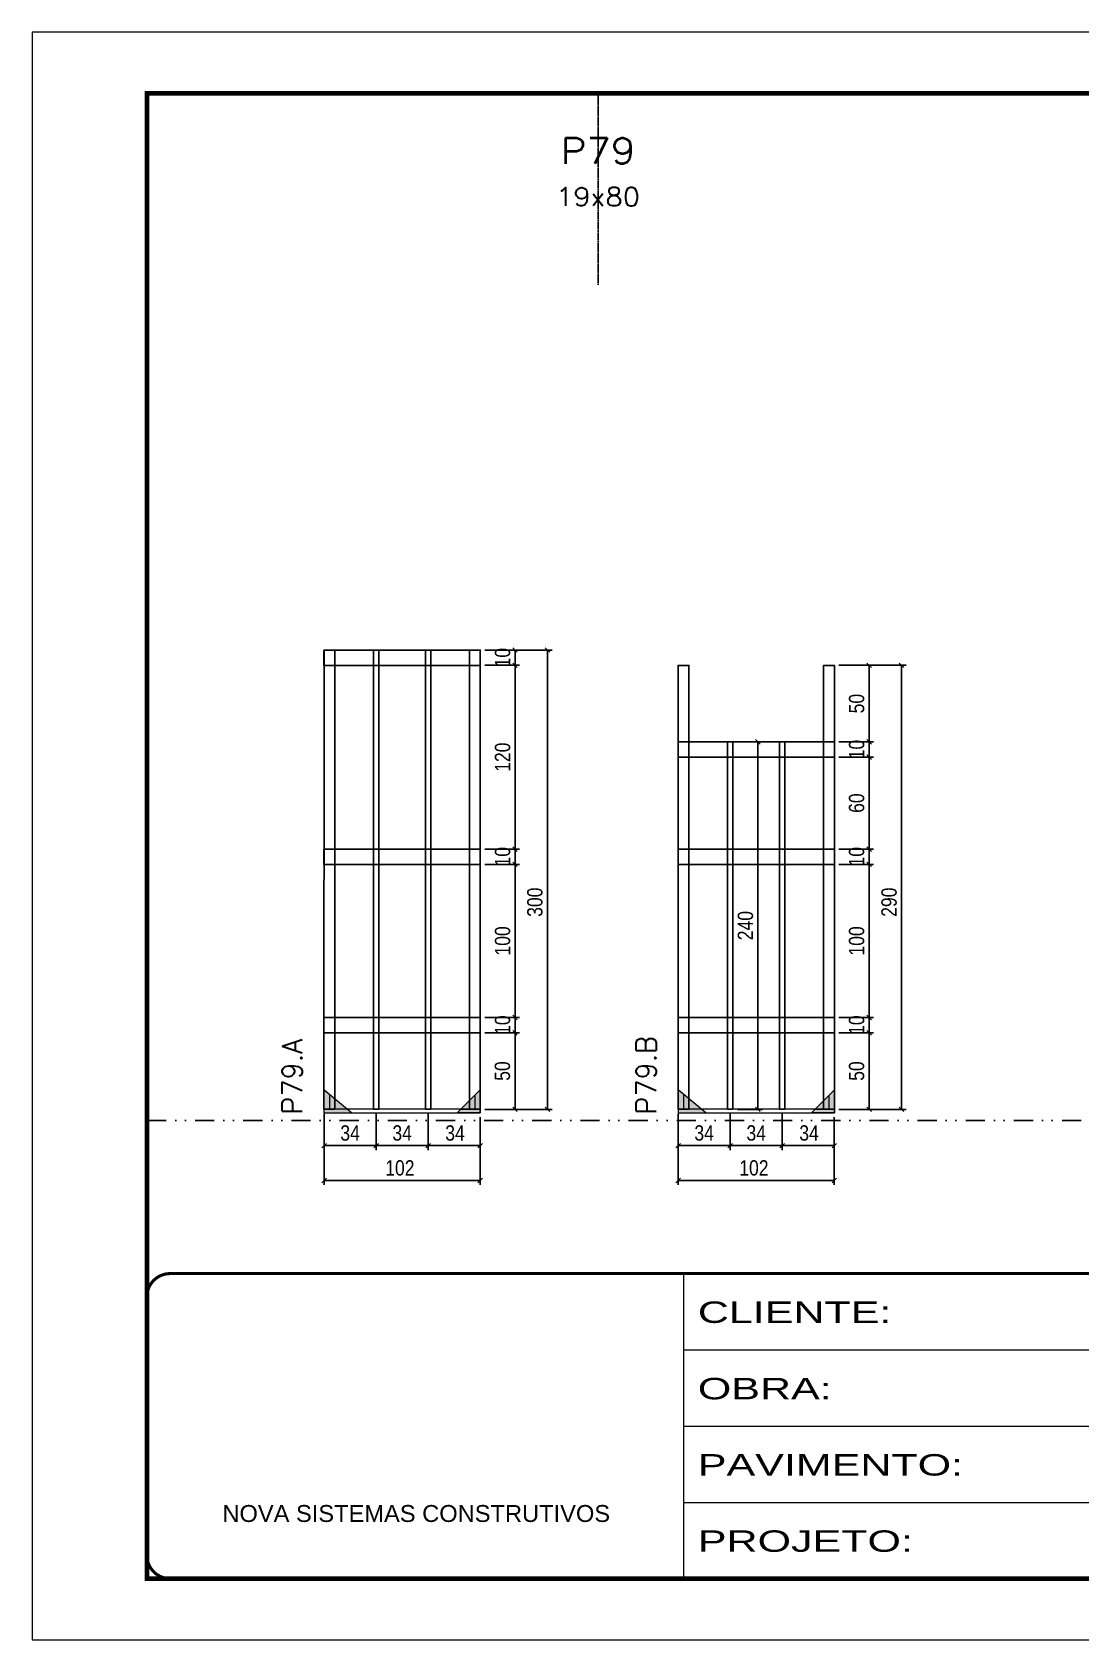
# Model space of a CAD drawing. Extents: x 14400 to 27878, y -21631 to 6985.
# Drawn here: x 17570 to 18255, y -12442 to -11392 of the extents above; entities that cross this region are included whole.
import ezdxf
from ezdxf.enums import TextEntityAlignment as Align

# ---------------------------------------------------------------- set-up
doc = ezdxf.new("R2010")
doc.units = 0
for name, pattern in [('CONTINUO', [0]), ('DASHED', [0.75, 0.5, -0.25]), ('DIVIDE2', [0.625, 0.25, -0.125, 0, -0.125, 0, -0.125]), ('HIDDEN', [0.375, 0.25, -0.125])]:
    doc.linetypes.add(name, pattern=pattern)
for name, color, linetype in [('COTA', 241, 'Continuous'), ('Nível', 160, 'Continuous'), ('SARR_2.2x10', 60, 'Continuous'), ('SARR_3.5x7', 81, 'Continuous'), ('SARR_7x7', 40, 'Continuous'), ('Texto de Titulo', 7, 'Continuous'), ('Texto Qtd Sarr', 242, 'Continuous')]:
    doc.layers.add(name, color=color, linetype=linetype)
for name, color, linetype, lineweight in [('Folhas', 255, 'Continuous', 9), ('Madeira', 126, 'Continuous', 18), ('Sarr 2.2x7', 40, 'Continuous', 9), ('SARRAFO DE PRESSAO', 251, 'DASHED', 9), ('Texto Seção', 7, 'Continuous', 15)]:
    doc.layers.add(name, color=color, linetype=linetype, lineweight=lineweight)
doc.styles.add('ARIAL', font='arial.ttf')
doc.styles.add('COTA TECNICA', font='techl___.ttf', dxfattribs={"height": 10})
doc.styles.add('REGUA-120', font='ROMANS.shx', dxfattribs={"height": 15})
doc.styles.add('ROMANS', font='romans.shx')
doc.styles.add('Tecnologia', font='')
doc.styles.get('Tecnologia').set_extended_font_data('Forgotten Futurist')
doc.dimstyles.new('PAINEL', dxfattribs={"dimtxt": 10, "dimasz": 3, "dimexe": 3, "dimexo": 3, "dimgap": 3, "dimtad": 1, "dimdec": 1, "dimzin": 12, "dimdsep": 46, "dimtxsty": 'COTA TECNICA', "dimblk1": 'OBLIQUE', "dimblk2": 'OBLIQUE', "dimsah": 1, "dimcen": 0.9, "dimclrd": 4, "dimclre": 4, "dimclrt": 240, "dimadec": 1, "dimazin": 3, "dimtfac": 1, "dimtdec": 1, "dimtmove": 0, "dimatfit": 3, "dimfxl": 1, "dimtolj": 1, "dimtzin": 12, "dimarcsym": 0})

# ---------------------------------------------------------------- blocks, each defined once
blk = doc.blocks.new('9999999999')
at = {"color": 30, "linetype": 'CONTINUO'}
for p, q in [((98564.6, 34230.2), (98564.6, 34429.4)), ((98564.6, 34379.6), (99584, 34379.6)), ((98564.6, 34329.8), (99488, 34329.8)), ((98564.6, 34280), (99488, 34280))]:
    blk.add_line(p, q, dxfattribs=at)
at = {"color": 30, "linetype": 'CONTINUO', "const_width": 2}
blk.add_lwpolyline([(99584, 34230.2), (99584, 34414.4, 0.414214), (99569, 34429.4), (98229, 34429.4, 0.414214), (98214, 34414.4), (98214, 34245.2, 0.414214), (98229, 34230.2), (99584, 34230.2)], format="xyb", dxfattribs=at)
at = {"layer": 'Folhas'}
blk.add_lwpolyline([(98139, 34190.2), (99624, 34190.2), (99624, 35240.2), (98139, 35240.2)], close=True, dxfattribs=at)
at = {"layer": 'Folhas', "color": 30, "const_width": 3}
blk.add_lwpolyline([(98214, 34230.2), (99584, 34230.2), (99584, 35200.2), (98214, 35200.2)], close=True, dxfattribs=at)
at = {"color": 7, "linetype": 'Continuous', "ltscale": 5, "style": 'ARIAL'}
blk.add_text('NOVA SISTEMAS CONSTRUTIVOS', height=11.059, dxfattribs=at).set_placement((98263.2, 34267.2))
at = {"layer": 'Folhas', "color": 7, "style": 'Tecnologia', "width": 1.5}
for s, p in [('CLIENTE:', (98573.7, 34397.2)), ('OBRA:', (98573.7, 34347.3)), ('PAVIMENTO:', (98573.7, 34297.5)), ('PROJETO:', (98573.7, 34247.7))]:
    blk.add_text(s, height=14, dxfattribs=at).set_placement(p)
blk = doc.blocks.new('_Oblique')
at = {"color": 0, "linetype": 'ByBlock', "lineweight": -2}
blk.add_line((-0.5, -0.5), (0.5, 0.5), dxfattribs=at)
blk = doc.blocks.new('*D2087')
at = {"layer": 'COTA', "color": 4, "lineweight": -2, "transparency": 16777216}
for p, q in [((17760.6, -12114.2), (17760.6, -12145.4)), ((17862.6, -12114.2), (17862.6, -12145.4)), ((17862.6, -12142.4), (17760.6, -12142.4))]:
    blk.add_line(p, q, dxfattribs=at)
at = {"layer": 'Defpoints', "color": 0, "transparency": 16777216}
for p in [(17760.6, -12111.2), (17862.6, -12111.2), (17760.6, -12142.4)]:
    blk.add_point(p, dxfattribs=at)
at = {"layer": 'COTA', "color": 4, "lineweight": -2, "transparency": 16777216, "xscale": 3, "yscale": 3, "zscale": 3, "rotation": 180}
blk.add_blockref('_Oblique', (17760.6, -12142.4), dxfattribs=at)
at = {"layer": 'COTA', "color": 4, "lineweight": -2, "transparency": 16777216, "xscale": 3, "yscale": 3, "zscale": 3}
blk.add_blockref('_Oblique', (17862.6, -12142.4), dxfattribs=at)
at = {"layer": 'COTA', "color": 240, "transparency": 16777216, "insert": (17810.1, -12134.3), "char_height": 10, "attachment_point": 5, "style": 'COTA TECNICA'}
blk.add_mtext('\\A1;102', dxfattribs=at)
blk = doc.blocks.new('*D2088')
at = {"layer": 'COTA', "color": 4, "lineweight": -2, "transparency": 16777216}
for p, q in [((17760.6, -12099), (17760.6, -12122.7)), ((17794.6, -12099), (17794.6, -12122.7)), ((17794.6, -12119.7), (17760.6, -12119.7))]:
    blk.add_line(p, q, dxfattribs=at)
at = {"layer": 'Defpoints', "color": 0, "transparency": 16777216}
for p in [(17760.6, -12096), (17794.6, -12096), (17760.6, -12119.7)]:
    blk.add_point(p, dxfattribs=at)
at = {"layer": 'COTA', "color": 4, "lineweight": -2, "transparency": 16777216, "xscale": 3, "yscale": 3, "zscale": 3, "rotation": 180}
blk.add_blockref('_Oblique', (17760.6, -12119.7), dxfattribs=at)
at = {"layer": 'COTA', "color": 4, "lineweight": -2, "transparency": 16777216, "xscale": 3, "yscale": 3, "zscale": 3}
blk.add_blockref('_Oblique', (17794.6, -12119.7), dxfattribs=at)
at = {"layer": 'COTA', "color": 240, "transparency": 16777216, "insert": (17777.6, -12111.5), "char_height": 10, "attachment_point": 5, "style": 'COTA TECNICA'}
blk.add_mtext('\\A1;34', dxfattribs=at)
blk = doc.blocks.new('*D2089')
at = {"layer": 'COTA', "color": 4, "lineweight": -2, "transparency": 16777216}
for p, q in [((17828.6, -12099), (17828.6, -12122.7)), ((17862.6, -12101.2), (17862.6, -12122.7)), ((17828.6, -12119.7), (17862.6, -12119.7))]:
    blk.add_line(p, q, dxfattribs=at)
at = {"layer": 'Defpoints', "color": 0, "transparency": 16777216}
for p in [(17828.6, -12096), (17862.6, -12098.2), (17862.6, -12119.7)]:
    blk.add_point(p, dxfattribs=at)
at = {"layer": 'COTA', "color": 4, "lineweight": -2, "transparency": 16777216, "xscale": 3, "yscale": 3, "zscale": 3, "rotation": 180}
blk.add_blockref('_Oblique', (17828.6, -12119.7), dxfattribs=at)
at = {"layer": 'COTA', "color": 4, "lineweight": -2, "transparency": 16777216, "xscale": 3, "yscale": 3, "zscale": 3}
blk.add_blockref('_Oblique', (17862.6, -12119.7), dxfattribs=at)
at = {"layer": 'COTA', "color": 240, "transparency": 16777216, "insert": (17846.1, -12111.5), "char_height": 10, "attachment_point": 5, "style": 'COTA TECNICA'}
blk.add_mtext('\\A1;34', dxfattribs=at)
blk = doc.blocks.new('*D2090')
at = {"layer": 'COTA', "color": 4, "lineweight": -2, "transparency": 16777216}
for p, q in [((17865.6, -12046), (17888.3, -12046)), ((17885.3, -12096), (17885.3, -12046)), ((17865.6, -12096), (17888.3, -12096))]:
    blk.add_line(p, q, dxfattribs=at)
at = {"layer": 'Defpoints', "color": 0, "transparency": 16777216}
for p in [(17862.6, -12046), (17885.3, -12046), (17862.6, -12096)]:
    blk.add_point(p, dxfattribs=at)
at = {"layer": 'COTA', "color": 4, "lineweight": -2, "transparency": 16777216, "xscale": 3, "yscale": 3, "zscale": 3}
for p, rotation in [((17885.3, -12046), 90), ((17885.3, -12096), 270)]:
    blk.add_blockref('_Oblique', p, dxfattribs=dict(at, rotation=rotation))
at = {"layer": 'COTA', "color": 240, "transparency": 16777216, "insert": (17877.1, -12071), "char_height": 10, "attachment_point": 5, "rotation": 90, "style": 'COTA TECNICA'}
blk.add_mtext('\\A1;50', dxfattribs=at)
blk = doc.blocks.new('*D2091')
at = {"layer": 'COTA', "color": 4, "lineweight": -2, "transparency": 16777216}
for p, q in [((17794.6, -12099), (17794.6, -12122.7)), ((17828.6, -12099), (17828.6, -12122.7)), ((17794.6, -12119.7), (17828.6, -12119.7))]:
    blk.add_line(p, q, dxfattribs=at)
at = {"layer": 'Defpoints', "color": 0, "transparency": 16777216}
for p in [(17794.6, -12096), (17828.6, -12096), (17828.6, -12119.7)]:
    blk.add_point(p, dxfattribs=at)
at = {"layer": 'COTA', "color": 4, "lineweight": -2, "transparency": 16777216, "xscale": 3, "yscale": 3, "zscale": 3, "rotation": 180}
blk.add_blockref('_Oblique', (17794.6, -12119.7), dxfattribs=at)
at = {"layer": 'COTA', "color": 4, "lineweight": -2, "transparency": 16777216, "xscale": 3, "yscale": 3, "zscale": 3}
blk.add_blockref('_Oblique', (17828.6, -12119.7), dxfattribs=at)
at = {"layer": 'COTA', "color": 240, "transparency": 16777216, "insert": (17811.6, -12111.5), "char_height": 10, "attachment_point": 5, "style": 'COTA TECNICA'}
blk.add_mtext('\\A1;34', dxfattribs=at)
blk = doc.blocks.new('*D2092')
at = {"layer": 'COTA', "color": 4, "lineweight": -2, "transparency": 16777216}
for p, q in [((17865.6, -12036), (17888.3, -12036)), ((17885.3, -12046), (17885.3, -12036)), ((17865.6, -12046), (17888.3, -12046))]:
    blk.add_line(p, q, dxfattribs=at)
at = {"layer": 'Defpoints', "color": 0, "transparency": 16777216}
for p in [(17862.6, -12036), (17885.3, -12036), (17862.6, -12046)]:
    blk.add_point(p, dxfattribs=at)
at = {"layer": 'COTA', "color": 4, "lineweight": -2, "transparency": 16777216, "xscale": 3, "yscale": 3, "zscale": 3}
for p, rotation in [((17885.3, -12036), 90), ((17885.3, -12046), 270)]:
    blk.add_blockref('_Oblique', p, dxfattribs=dict(at, rotation=rotation))
at = {"layer": 'COTA', "color": 240, "transparency": 16777216, "insert": (17877.2, -12041), "char_height": 10, "attachment_point": 5, "rotation": 90, "style": 'COTA TECNICA'}
blk.add_mtext('\\A1;10', dxfattribs=at)
blk = doc.blocks.new('*D2093')
at = {"layer": 'COTA', "color": 4, "lineweight": -2, "transparency": 16777216}
for p, q in [((17865.6, -11936), (17888.3, -11936)), ((17885.3, -12036), (17885.3, -11936)), ((17865.6, -12036), (17888.3, -12036))]:
    blk.add_line(p, q, dxfattribs=at)
at = {"layer": 'Defpoints', "color": 0, "transparency": 16777216}
for p in [(17862.6, -11936), (17885.3, -11936), (17862.6, -12036)]:
    blk.add_point(p, dxfattribs=at)
at = {"layer": 'COTA', "color": 4, "lineweight": -2, "transparency": 16777216, "xscale": 3, "yscale": 3, "zscale": 3}
for p, rotation in [((17885.3, -11936), 90), ((17885.3, -12036), 270)]:
    blk.add_blockref('_Oblique', p, dxfattribs=dict(at, rotation=rotation))
at = {"layer": 'COTA', "color": 240, "transparency": 16777216, "insert": (17877.2, -11986), "char_height": 10, "attachment_point": 5, "rotation": 90, "style": 'COTA TECNICA'}
blk.add_mtext('\\A1;100', dxfattribs=at)
blk = doc.blocks.new('*D2094')
at = {"layer": 'COTA', "color": 4, "lineweight": -2, "transparency": 16777216}
for p, q in [((17865.6, -11926), (17888.3, -11926)), ((17885.3, -11936), (17885.3, -11926)), ((17865.6, -11936), (17888.3, -11936))]:
    blk.add_line(p, q, dxfattribs=at)
at = {"layer": 'Defpoints', "color": 0, "transparency": 16777216}
for p in [(17862.6, -11926), (17885.3, -11926), (17862.6, -11936)]:
    blk.add_point(p, dxfattribs=at)
at = {"layer": 'COTA', "color": 4, "lineweight": -2, "transparency": 16777216, "xscale": 3, "yscale": 3, "zscale": 3}
for p, rotation in [((17885.3, -11926), 90), ((17885.3, -11936), 270)]:
    blk.add_blockref('_Oblique', p, dxfattribs=dict(at, rotation=rotation))
at = {"layer": 'COTA', "color": 240, "transparency": 16777216, "insert": (17877.2, -11931), "char_height": 10, "attachment_point": 5, "rotation": 90, "style": 'COTA TECNICA'}
blk.add_mtext('\\A1;10', dxfattribs=at)
blk = doc.blocks.new('*D2095')
at = {"layer": 'COTA', "color": 4, "lineweight": -2, "transparency": 16777216}
for p, q in [((17865.6, -11806), (17888.3, -11806)), ((17885.3, -11926), (17885.3, -11806)), ((17865.6, -11926), (17888.3, -11926))]:
    blk.add_line(p, q, dxfattribs=at)
at = {"layer": 'Defpoints', "color": 0, "transparency": 16777216}
for p in [(17862.6, -11806), (17885.3, -11806), (17862.6, -11926)]:
    blk.add_point(p, dxfattribs=at)
at = {"layer": 'COTA', "color": 4, "lineweight": -2, "transparency": 16777216, "xscale": 3, "yscale": 3, "zscale": 3}
for p, rotation in [((17885.3, -11806), 90), ((17885.3, -11926), 270)]:
    blk.add_blockref('_Oblique', p, dxfattribs=dict(at, rotation=rotation))
at = {"layer": 'COTA', "color": 240, "transparency": 16777216, "insert": (17877.2, -11866), "char_height": 10, "attachment_point": 5, "rotation": 90, "style": 'COTA TECNICA'}
blk.add_mtext('\\A1;120', dxfattribs=at)
blk = doc.blocks.new('*D2096')
at = {"layer": 'COTA', "color": 4, "lineweight": -2, "transparency": 16777216}
for p, q in [((17865.6, -11796), (17888.3, -11796)), ((17885.3, -11806), (17885.3, -11796)), ((17865.6, -11806), (17888.3, -11806))]:
    blk.add_line(p, q, dxfattribs=at)
at = {"layer": 'Defpoints', "color": 0, "transparency": 16777216}
for p in [(17862.6, -11796), (17885.3, -11796), (17862.6, -11806)]:
    blk.add_point(p, dxfattribs=at)
at = {"layer": 'COTA', "color": 4, "lineweight": -2, "transparency": 16777216, "xscale": 3, "yscale": 3, "zscale": 3}
for p, rotation in [((17885.3, -11796), 90), ((17885.3, -11806), 270)]:
    blk.add_blockref('_Oblique', p, dxfattribs=dict(at, rotation=rotation))
at = {"layer": 'COTA', "color": 240, "transparency": 16777216, "insert": (17877.2, -11801), "char_height": 10, "attachment_point": 5, "rotation": 90, "style": 'COTA TECNICA'}
blk.add_mtext('\\A1;10', dxfattribs=at)
blk = doc.blocks.new('*D2097')
at = {"layer": 'COTA', "color": 4, "lineweight": -2, "transparency": 16777216}
for p, q in [((17865.6, -11796), (17909.5, -11796)), ((17906.5, -12096), (17906.5, -11796)), ((17865.6, -12096), (17909.5, -12096))]:
    blk.add_line(p, q, dxfattribs=at)
at = {"layer": 'Defpoints', "color": 0, "transparency": 16777216}
for p in [(17862.6, -11796), (17906.5, -11796), (17862.6, -12096)]:
    blk.add_point(p, dxfattribs=at)
at = {"layer": 'COTA', "color": 4, "lineweight": -2, "transparency": 16777216, "xscale": 3, "yscale": 3, "zscale": 3}
for p, rotation in [((17906.5, -11796), 90), ((17906.5, -12096), 270)]:
    blk.add_blockref('_Oblique', p, dxfattribs=dict(at, rotation=rotation))
at = {"layer": 'COTA', "color": 240, "transparency": 16777216, "insert": (17898.3, -11960.7), "char_height": 10, "attachment_point": 5, "rotation": 90, "style": 'COTA TECNICA'}
blk.add_mtext('\\A1;300', dxfattribs=at)
blk = doc.blocks.new('*D2147')
at = {"layer": 'COTA', "color": 4, "lineweight": -2, "transparency": 16777216}
for p, q in [((17991.8, -12114.2), (17991.8, -12145.4)), ((18093.8, -12114.2), (18093.8, -12145.4)), ((18093.8, -12142.4), (17991.8, -12142.4))]:
    blk.add_line(p, q, dxfattribs=at)
at = {"layer": 'Defpoints', "color": 0, "transparency": 16777216}
for p in [(17991.8, -12111.2), (18093.8, -12111.2), (17991.8, -12142.4)]:
    blk.add_point(p, dxfattribs=at)
at = {"layer": 'COTA', "color": 4, "lineweight": -2, "transparency": 16777216, "xscale": 3, "yscale": 3, "zscale": 3, "rotation": 180}
blk.add_blockref('_Oblique', (17991.8, -12142.4), dxfattribs=at)
at = {"layer": 'COTA', "color": 4, "lineweight": -2, "transparency": 16777216, "xscale": 3, "yscale": 3, "zscale": 3}
blk.add_blockref('_Oblique', (18093.8, -12142.4), dxfattribs=at)
at = {"layer": 'COTA', "color": 240, "transparency": 16777216, "insert": (18041.3, -12134.3), "char_height": 10, "attachment_point": 5, "style": 'COTA TECNICA'}
blk.add_mtext('\\A1;102', dxfattribs=at)
blk = doc.blocks.new('*D2148')
at = {"layer": 'COTA', "color": 4, "lineweight": -2, "transparency": 16777216}
for p, q in [((17991.8, -12099), (17991.8, -12122.7)), ((18025.8, -12099), (18025.8, -12122.7)), ((18025.8, -12119.7), (17991.8, -12119.7))]:
    blk.add_line(p, q, dxfattribs=at)
at = {"layer": 'Defpoints', "color": 0, "transparency": 16777216}
for p in [(17991.8, -12096), (18025.8, -12096), (17991.8, -12119.7)]:
    blk.add_point(p, dxfattribs=at)
at = {"layer": 'COTA', "color": 4, "lineweight": -2, "transparency": 16777216, "xscale": 3, "yscale": 3, "zscale": 3, "rotation": 180}
blk.add_blockref('_Oblique', (17991.8, -12119.7), dxfattribs=at)
at = {"layer": 'COTA', "color": 4, "lineweight": -2, "transparency": 16777216, "xscale": 3, "yscale": 3, "zscale": 3}
blk.add_blockref('_Oblique', (18025.8, -12119.7), dxfattribs=at)
at = {"layer": 'COTA', "color": 240, "transparency": 16777216, "insert": (18008.8, -12111.5), "char_height": 10, "attachment_point": 5, "style": 'COTA TECNICA'}
blk.add_mtext('\\A1;34', dxfattribs=at)
blk = doc.blocks.new('*D2149')
at = {"layer": 'COTA', "color": 4, "lineweight": -2, "transparency": 16777216}
for p, q in [((18059.8, -12099), (18059.8, -12122.7)), ((18093.8, -12101.2), (18093.8, -12122.7)), ((18059.8, -12119.7), (18093.8, -12119.7))]:
    blk.add_line(p, q, dxfattribs=at)
at = {"layer": 'Defpoints', "color": 0, "transparency": 16777216}
for p in [(18059.8, -12096), (18093.8, -12098.2), (18093.8, -12119.7)]:
    blk.add_point(p, dxfattribs=at)
at = {"layer": 'COTA', "color": 4, "lineweight": -2, "transparency": 16777216, "xscale": 3, "yscale": 3, "zscale": 3, "rotation": 180}
blk.add_blockref('_Oblique', (18059.8, -12119.7), dxfattribs=at)
at = {"layer": 'COTA', "color": 4, "lineweight": -2, "transparency": 16777216, "xscale": 3, "yscale": 3, "zscale": 3}
blk.add_blockref('_Oblique', (18093.8, -12119.7), dxfattribs=at)
at = {"layer": 'COTA', "color": 240, "transparency": 16777216, "insert": (18077.3, -12111.5), "char_height": 10, "attachment_point": 5, "style": 'COTA TECNICA'}
blk.add_mtext('\\A1;34', dxfattribs=at)
blk = doc.blocks.new('*D2150')
at = {"layer": 'COTA', "color": 4, "lineweight": -2, "transparency": 16777216}
for p, q in [((18096.8, -12046), (18119.5, -12046)), ((18116.5, -12096), (18116.5, -12046)), ((18096.8, -12096), (18119.5, -12096))]:
    blk.add_line(p, q, dxfattribs=at)
at = {"layer": 'Defpoints', "color": 0, "transparency": 16777216}
for p in [(18093.8, -12046), (18116.5, -12046), (18093.8, -12096)]:
    blk.add_point(p, dxfattribs=at)
at = {"layer": 'COTA', "color": 4, "lineweight": -2, "transparency": 16777216, "xscale": 3, "yscale": 3, "zscale": 3}
for p, rotation in [((18116.5, -12046), 90), ((18116.5, -12096), 270)]:
    blk.add_blockref('_Oblique', p, dxfattribs=dict(at, rotation=rotation))
at = {"layer": 'COTA', "color": 240, "transparency": 16777216, "insert": (18108.4, -12071), "char_height": 10, "attachment_point": 5, "rotation": 90, "style": 'COTA TECNICA'}
blk.add_mtext('\\A1;50', dxfattribs=at)
blk = doc.blocks.new('*D2151')
at = {"layer": 'COTA', "color": 4, "lineweight": -2, "transparency": 16777216}
for p, q in [((18025.8, -12099), (18025.8, -12122.7)), ((18059.8, -12099), (18059.8, -12122.7)), ((18025.8, -12119.7), (18059.8, -12119.7))]:
    blk.add_line(p, q, dxfattribs=at)
at = {"layer": 'Defpoints', "color": 0, "transparency": 16777216}
for p in [(18025.8, -12096), (18059.8, -12096), (18059.8, -12119.7)]:
    blk.add_point(p, dxfattribs=at)
at = {"layer": 'COTA', "color": 4, "lineweight": -2, "transparency": 16777216, "xscale": 3, "yscale": 3, "zscale": 3, "rotation": 180}
blk.add_blockref('_Oblique', (18025.8, -12119.7), dxfattribs=at)
at = {"layer": 'COTA', "color": 4, "lineweight": -2, "transparency": 16777216, "xscale": 3, "yscale": 3, "zscale": 3}
blk.add_blockref('_Oblique', (18059.8, -12119.7), dxfattribs=at)
at = {"layer": 'COTA', "color": 240, "transparency": 16777216, "insert": (18042.8, -12111.5), "char_height": 10, "attachment_point": 5, "style": 'COTA TECNICA'}
blk.add_mtext('\\A1;34', dxfattribs=at)
blk = doc.blocks.new('*D2152')
at = {"layer": 'COTA', "color": 4, "lineweight": -2, "transparency": 16777216}
for p, q in [((18096.8, -12036), (18119.5, -12036)), ((18116.5, -12046), (18116.5, -12036)), ((18096.8, -12046), (18119.5, -12046))]:
    blk.add_line(p, q, dxfattribs=at)
at = {"layer": 'Defpoints', "color": 0, "transparency": 16777216}
for p in [(18093.8, -12036), (18116.5, -12036), (18093.8, -12046)]:
    blk.add_point(p, dxfattribs=at)
at = {"layer": 'COTA', "color": 4, "lineweight": -2, "transparency": 16777216, "xscale": 3, "yscale": 3, "zscale": 3}
for p, rotation in [((18116.5, -12036), 90), ((18116.5, -12046), 270)]:
    blk.add_blockref('_Oblique', p, dxfattribs=dict(at, rotation=rotation))
at = {"layer": 'COTA', "color": 240, "transparency": 16777216, "insert": (18108.4, -12041), "char_height": 10, "attachment_point": 5, "rotation": 90, "style": 'COTA TECNICA'}
blk.add_mtext('\\A1;10', dxfattribs=at)
blk = doc.blocks.new('*D2153')
at = {"layer": 'COTA', "color": 4, "lineweight": -2, "transparency": 16777216}
for p, q in [((18096.8, -11936), (18119.5, -11936)), ((18116.5, -12036), (18116.5, -11936)), ((18096.8, -12036), (18119.5, -12036))]:
    blk.add_line(p, q, dxfattribs=at)
at = {"layer": 'Defpoints', "color": 0, "transparency": 16777216}
for p in [(18093.8, -11936), (18116.5, -11936), (18093.8, -12036)]:
    blk.add_point(p, dxfattribs=at)
at = {"layer": 'COTA', "color": 4, "lineweight": -2, "transparency": 16777216, "xscale": 3, "yscale": 3, "zscale": 3}
for p, rotation in [((18116.5, -11936), 90), ((18116.5, -12036), 270)]:
    blk.add_blockref('_Oblique', p, dxfattribs=dict(at, rotation=rotation))
at = {"layer": 'COTA', "color": 240, "transparency": 16777216, "insert": (18108.4, -11986), "char_height": 10, "attachment_point": 5, "rotation": 90, "style": 'COTA TECNICA'}
blk.add_mtext('\\A1;100', dxfattribs=at)
blk = doc.blocks.new('*D2154')
at = {"layer": 'COTA', "color": 4, "lineweight": -2, "transparency": 16777216}
for p, q in [((18096.8, -11926), (18119.5, -11926)), ((18116.5, -11936), (18116.5, -11926)), ((18096.8, -11936), (18119.5, -11936))]:
    blk.add_line(p, q, dxfattribs=at)
at = {"layer": 'Defpoints', "color": 0, "transparency": 16777216}
for p in [(18093.8, -11926), (18116.5, -11926), (18093.8, -11936)]:
    blk.add_point(p, dxfattribs=at)
at = {"layer": 'COTA', "color": 4, "lineweight": -2, "transparency": 16777216, "xscale": 3, "yscale": 3, "zscale": 3}
for p, rotation in [((18116.5, -11926), 90), ((18116.5, -11936), 270)]:
    blk.add_blockref('_Oblique', p, dxfattribs=dict(at, rotation=rotation))
at = {"layer": 'COTA', "color": 240, "transparency": 16777216, "insert": (18108.4, -11931), "char_height": 10, "attachment_point": 5, "rotation": 90, "style": 'COTA TECNICA'}
blk.add_mtext('\\A1;10', dxfattribs=at)
blk = doc.blocks.new('*D2155')
at = {"layer": 'COTA', "color": 4, "lineweight": -2, "transparency": 16777216}
for p, q in [((18096.8, -11866), (18119.5, -11866)), ((18116.5, -11926), (18116.5, -11866)), ((18096.8, -11926), (18119.5, -11926))]:
    blk.add_line(p, q, dxfattribs=at)
at = {"layer": 'Defpoints', "color": 0, "transparency": 16777216}
for p in [(18093.8, -11866), (18116.5, -11866), (18093.8, -11926)]:
    blk.add_point(p, dxfattribs=at)
at = {"layer": 'COTA', "color": 4, "lineweight": -2, "transparency": 16777216, "xscale": 3, "yscale": 3, "zscale": 3}
for p, rotation in [((18116.5, -11866), 90), ((18116.5, -11926), 270)]:
    blk.add_blockref('_Oblique', p, dxfattribs=dict(at, rotation=rotation))
at = {"layer": 'COTA', "color": 240, "transparency": 16777216, "insert": (18108.4, -11896), "char_height": 10, "attachment_point": 5, "rotation": 90, "style": 'COTA TECNICA'}
blk.add_mtext('\\A1;60', dxfattribs=at)
blk = doc.blocks.new('*D2156')
at = {"layer": 'COTA', "color": 4, "lineweight": -2, "transparency": 16777216}
for p, q in [((18096.8, -11856), (18119.5, -11856)), ((18116.5, -11866), (18116.5, -11856)), ((18096.8, -11866), (18119.5, -11866))]:
    blk.add_line(p, q, dxfattribs=at)
at = {"layer": 'Defpoints', "color": 0, "transparency": 16777216}
for p in [(18093.8, -11856), (18116.5, -11856), (18093.8, -11866)]:
    blk.add_point(p, dxfattribs=at)
at = {"layer": 'COTA', "color": 4, "lineweight": -2, "transparency": 16777216, "xscale": 3, "yscale": 3, "zscale": 3}
for p, rotation in [((18116.5, -11856), 90), ((18116.5, -11866), 270)]:
    blk.add_blockref('_Oblique', p, dxfattribs=dict(at, rotation=rotation))
at = {"layer": 'COTA', "color": 240, "transparency": 16777216, "insert": (18108.4, -11861), "char_height": 10, "attachment_point": 5, "rotation": 90, "style": 'COTA TECNICA'}
blk.add_mtext('\\A1;10', dxfattribs=at)
blk = doc.blocks.new('*D2157')
at = {"layer": 'COTA', "color": 4, "lineweight": -2, "transparency": 16777216}
for p, q in [((18096.8, -11806), (18140.7, -11806)), ((18137.7, -12096), (18137.7, -11806)), ((18096.8, -12096), (18140.7, -12096))]:
    blk.add_line(p, q, dxfattribs=at)
at = {"layer": 'Defpoints', "color": 0, "transparency": 16777216}
for p in [(18093.8, -11806), (18137.7, -11806), (18093.8, -12096)]:
    blk.add_point(p, dxfattribs=at)
at = {"layer": 'COTA', "color": 4, "lineweight": -2, "transparency": 16777216, "xscale": 3, "yscale": 3, "zscale": 3}
for p, rotation in [((18137.7, -11806), 90), ((18137.7, -12096), 270)]:
    blk.add_blockref('_Oblique', p, dxfattribs=dict(at, rotation=rotation))
at = {"layer": 'COTA', "color": 240, "transparency": 16777216, "insert": (18129.6, -11960.7), "char_height": 10, "attachment_point": 5, "rotation": 90, "style": 'COTA TECNICA'}
blk.add_mtext('\\A1;290', dxfattribs=at)
blk = doc.blocks.new('titulo1')
at = {"layer": 'Defpoints', "color": 252, "linetype": 'HIDDEN', "ltscale": 2}
blk.add_line((0, 0), (0, 125), dxfattribs=at)
at = {"layer": 'Defpoints', "style": 'ROMANS', "oblique": 15}
blk.add_attdef('FOLHA', text='', height=10, dxfattribs=at).set_placement((0, 15.6), align=Align.MIDDLE_CENTER)
at = {"layer": 'Texto Qtd Sarr', "color": 3, "style": 'ROMANS', "oblique": 15}
for tag, height, p in [('TITULO', 17, (0, 71.4)), ('SEÇÃO', 12, (0, 41.5))]:
    blk.add_attdef(tag, text='', height=height, dxfattribs=at).set_placement(p, align=Align.MIDDLE_CENTER)
blk = doc.blocks.new('*D2158')
at = {"layer": 'COTA', "color": 4, "lineweight": -2, "transparency": 16777216}
for p, q in [((18030.6, -11856), (18046.9, -11856)), ((18043.9, -11856), (18043.9, -12096)), ((18030.6, -12096), (18046.9, -12096))]:
    blk.add_line(p, q, dxfattribs=at)
at = {"layer": 'Defpoints', "color": 0, "transparency": 16777216}
for p in [(18027.6, -11856), (18027.6, -12096), (18043.9, -12096)]:
    blk.add_point(p, dxfattribs=at)
at = {"layer": 'COTA', "color": 4, "lineweight": -2, "transparency": 16777216, "xscale": 3, "yscale": 3, "zscale": 3}
for p, rotation in [((18043.9, -11856), 90), ((18043.9, -12096), 270)]:
    blk.add_blockref('_Oblique', p, dxfattribs=dict(at, rotation=rotation))
at = {"layer": 'COTA', "color": 240, "transparency": 16777216, "insert": (18035.8, -11976), "char_height": 10, "attachment_point": 5, "rotation": 90, "style": 'COTA TECNICA'}
blk.add_mtext('\\A1;240', dxfattribs=at)
blk = doc.blocks.new('*D2220')
at = {"layer": 'COTA', "color": 4, "lineweight": -2, "transparency": 16777216}
for p, q in [((18096.8, -11806), (18119.5, -11806)), ((18116.5, -11856), (18116.5, -11806)), ((18096.8, -11856), (18119.5, -11856))]:
    blk.add_line(p, q, dxfattribs=at)
at = {"layer": 'Defpoints', "color": 0, "transparency": 16777216}
for p in [(18093.8, -11806), (18116.5, -11806), (18093.8, -11856)]:
    blk.add_point(p, dxfattribs=at)
at = {"layer": 'COTA', "color": 4, "lineweight": -2, "transparency": 16777216, "xscale": 3, "yscale": 3, "zscale": 3}
for p, rotation in [((18116.5, -11806), 90), ((18116.5, -11856), 270)]:
    blk.add_blockref('_Oblique', p, dxfattribs=dict(at, rotation=rotation))
at = {"layer": 'COTA', "color": 240, "transparency": 16777216, "insert": (18108.4, -11831), "char_height": 10, "attachment_point": 5, "rotation": 90, "style": 'COTA TECNICA'}
blk.add_mtext('\\A1;50', dxfattribs=at)

msp = doc.modelspace()

# ---------------------------------------------------------------- hatches: boundary and pattern name
at = {"layer": 'Madeira'}
h = msp.add_hatch(color=252, dxfattribs=at)
h.dxf.hatch_style = 2
h.paths.add_polyline_path([(17760.55, -12083.19), (17760.55, -12098.19), (17778.55, -12098.19)])
h = msp.add_hatch(color=252, dxfattribs=at)
h.dxf.hatch_style = 2
h.paths.add_polyline_path([(17862.55, -12083.19), (17862.55, -12098.19), (17847.55, -12098.19)])
h = msp.add_hatch(color=252, dxfattribs=at)
h.dxf.hatch_style = 2
h.paths.add_polyline_path([(17991.83, -12083.19), (17991.83, -12098.19), (18009.83, -12098.19)])
h = msp.add_hatch(color=252, dxfattribs=at)
h.dxf.hatch_style = 2
h.paths.add_polyline_path([(18093.83, -12083.19), (18093.83, -12098.19), (18078.83, -12098.19)])

# ---------------------------------------------------------------- linework, layer by layer
for p, q in [((17760.55, -12095.99), (17760.55, -12098.19)), ((17760.55, -12095.99), (17760.55, -12098.19)), ((17760.55, -12095.99), (17760.55, -12098.19)), ((17991.83, -12095.99), (17991.83, -12098.19)), ((17991.83, -12095.99), (17991.83, -12098.19)), ((17991.83, -12095.99), (17991.83, -12098.19))]:
    msp.add_line(p, q, dxfattribs=at)
at = {"layer": 'Madeira', "color": 1, "linetype": 'HIDDEN'}
for p, q in [((17770.39, -12095.99), (17760.55, -12095.99)), ((17770.39, -12095.99), (17760.55, -12095.99)), ((17776.35, -12095.99), (17760.55, -12095.99)), ((17764.05, -12086.69), (17764.05, -12095.99)), ((17764.05, -12086.69), (17764.05, -12095.99)), ((17767.55, -12090.19), (17767.55, -12095.99)), ((17849.75, -12095.99), (17862.55, -12095.99)), ((17852.72, -12095.99), (17862.55, -12095.99)), ((17852.72, -12095.99), (17862.55, -12095.99)), ((17859.05, -12086.69), (17859.05, -12095.99)), ((17859.05, -12086.69), (17859.05, -12095.99)), ((18001.66, -12095.99), (17991.83, -12095.99)), ((18001.66, -12095.99), (17991.83, -12095.99)), ((18007.63, -12095.99), (17991.83, -12095.99)), ((17995.33, -12086.69), (17995.33, -12095.99)), ((17995.33, -12086.69), (17995.33, -12095.99)), ((17998.83, -12090.19), (17998.83, -12095.99)), ((18081.03, -12095.99), (18093.83, -12095.99)), ((18083.99, -12095.99), (18093.83, -12095.99)), ((18083.99, -12095.99), (18093.83, -12095.99)), ((18090.33, -12086.69), (18090.33, -12095.99)), ((18090.33, -12086.69), (18090.33, -12095.99))]:
    msp.add_line(p, q, dxfattribs=at)
at = {"layer": 'Madeira', "color": 0}
for points in [[(17760.55, -12083.19), (17760.55, -12098.19), (17778.55, -12098.19), (17760.55, -12083.19)], [(17862.55, -12083.19), (17862.55, -12098.19), (17847.55, -12098.19), (17862.55, -12083.19)], [(17991.83, -12083.19), (17991.83, -12098.19), (18009.83, -12098.19), (17991.83, -12083.19)], [(18093.83, -12083.19), (18093.83, -12098.19), (18078.83, -12098.19), (18093.83, -12083.19)]]:
    msp.add_lwpolyline(points, dxfattribs=at)
at = {"layer": 'Nível', "color": 4, "linetype": 'DIVIDE2', "ltscale": 50}
msp.add_line((17644.97, -12103.19), (19014.97, -12103.19), dxfattribs=at)
at = {"layer": 'Sarr 2.2x7'}
for points in [[(17862.55, -12095.99), (17760.55, -12095.99), (17760.55, -12098.19), (17862.55, -12098.19)], [(18093.83, -12095.99), (17991.83, -12095.99), (17991.83, -12098.19), (18093.83, -12098.19)]]:
    msp.add_lwpolyline(points, close=True, dxfattribs=at)
at = {"layer": 'SARR_2.2x10'}
for points in [[(17760.55, -11796.03), (17862.56, -11796.03), (17862.56, -11806.03), (17760.55, -11806.03)], [(17991.83, -11856.03), (18093.83, -11856.03), (18093.83, -11866.03), (17991.83, -11866.03)], [(17760.55, -11926.03), (17862.56, -11926.03), (17862.56, -11936.03), (17760.55, -11936.03)], [(17991.83, -11926.03), (18093.83, -11926.03), (18093.83, -11936.03), (17991.83, -11936.03)], [(17760.55, -12036.03), (17862.56, -12036.03), (17862.56, -12046.03), (17760.55, -12046.03)], [(17991.83, -12036.03), (18093.83, -12036.03), (18093.83, -12046.03), (17991.83, -12046.03)]]:
    msp.add_lwpolyline(points, close=True, dxfattribs=at)
at = {"layer": 'SARR_3.5x7'}
for p, q in [((17792.8, -12095.99), (17792.81, -11796.03)), ((17792.81, -11796.03), (17794.56, -11796.03)), ((17796.31, -11796.03), (17794.56, -11796.03)), ((17796.3, -12095.99), (17796.31, -11796.03)), ((17826.8, -12095.99), (17826.81, -11796.03)), ((17826.81, -11796.03), (17828.56, -11796.03)), ((17830.31, -11796.03), (17828.56, -11796.03)), ((17830.3, -12095.99), (17830.31, -11796.03)), ((18024.08, -12095.99), (18024.08, -11856.03)), ((18024.08, -11856.03), (18025.83, -11856.03)), ((18027.58, -11856.03), (18025.83, -11856.03)), ((18027.58, -12095.99), (18027.58, -11856.03)), ((18058.08, -12095.99), (18058.08, -11856.03)), ((18058.08, -11856.03), (18059.83, -11856.03)), ((18061.58, -11856.03), (18059.83, -11856.03)), ((18061.58, -12095.99), (18061.58, -11856.03)), ((17792.8, -12095.99), (17794.55, -12095.99)), ((17796.3, -12095.99), (17794.55, -12095.99)), ((17826.8, -12095.99), (17828.55, -12095.99)), ((17830.3, -12095.99), (17828.55, -12095.99)), ((18024.08, -12095.99), (18025.83, -12095.99)), ((18027.58, -12095.99), (18025.83, -12095.99)), ((18058.08, -12095.99), (18059.83, -12095.99)), ((18061.58, -12095.99), (18059.83, -12095.99))]:
    msp.add_line(p, q, dxfattribs=at)
at = {"layer": 'SARR_7x7'}
for points in [[(17760.55, -12095.99), (17767.55, -12095.99), (17767.56, -11796.03), (17760.56, -11796.03)], [(17855.55, -12095.99), (17862.55, -12095.99), (17862.56, -11796.03), (17855.56, -11796.03)], [(17991.83, -12095.99), (17998.83, -12095.99), (17998.83, -11806.03), (17991.83, -11806.03)], [(18086.83, -12095.99), (18093.83, -12095.99), (18093.83, -11806.03), (18086.83, -11806.03)]]:
    msp.add_lwpolyline(points, close=True, dxfattribs=at)

# ---------------------------------------------------------------- block references
at = {"layer": 'SARRAFO DE PRESSAO', "color": 6, "linetype": 'ByBlock'}
msp.add_blockref('9999999999', (-80569.01, -46632.68), dxfattribs=at)
at = {"layer": 'Texto Seção'}
ref = msp.add_blockref('titulo1', (17939.53, -11557.47), dxfattribs=at)
ref.add_attrib('TITULO', 'P79', dxfattribs={"layer": 'Texto de Titulo', "color": 7, "height": 17, "style": 'ROMANS', "width": 1.1}).set_placement((17939.53, -11469.97), align=Align.MIDDLE_CENTER)
ref.add_attrib('SEÇÃO', '19x80', dxfattribs={"layer": 'Texto de Titulo', "color": 7, "height": 12, "style": 'ROMANS', "width": 1.1}).set_placement((17939.53, -11499.97), align=Align.MIDDLE_CENTER)

# ---------------------------------------------------------------- texts
at = {"layer": 'Texto Seção', "style": 'REGUA-120'}
for s, p in [('P79.A', (17746.24, -12099.31)), ('P79.B', (17977.51, -12099.31))]:
    msp.add_text(s, height=13, rotation=90, dxfattribs=at).set_placement(p)

# ---------------------------------------------------------------- dimensions: what is measured, and where the dimension line sits
at = {"layer": 'COTA'}
for base, p1, p2, angle, picture, middle in [((17885.25, -11795.99), (17862.55, -11805.99), (17862.55, -11795.99), 90, '*D2096', (17885.25, -11800.99)), ((17906.47, -11796.03), (17862.55, -12096.03), (17862.56, -11796.03), 90, '*D2097', (17906.47, -11960.73)), ((18137.74, -11806.03), (18093.83, -12096.03), (18093.83, -11806.03), 90, '*D2157', (18137.74, -11960.73)), ((18116.53, -11856.03), (18093.83, -11866.03), (18093.83, -11856.03), 90, '*D2156', (18116.53, -11861.03)), ((17885.25, -11925.99), (17862.55, -11935.99), (17862.55, -11925.99), 90, '*D2094', (17885.25, -11930.99)), ((18116.53, -11925.99), (18093.83, -11935.99), (18093.83, -11925.99), 90, '*D2154', (18116.53, -11930.99)), ((17885.25, -12035.99), (17862.55, -12045.99), (17862.55, -12035.99), 90, '*D2092', (17885.25, -12040.99)), ((18116.53, -12035.99), (18093.83, -12045.99), (18093.83, -12035.99), 90, '*D2152', (18116.53, -12040.99)), ((17760.55, -12142.37), (17862.55, -12111.19), (17760.55, -12111.19), 180, '*D2087', (17810.05, -12142.37)), ((17991.83, -12142.37), (18093.83, -12111.19), (17991.83, -12111.19), 180, '*D2147', (18041.33, -12142.37))]:
    dim = msp.add_linear_dim(base=base, p1=p1, p2=p2, angle=angle, dimstyle='PAINEL', override={"dimtmove": 1}, dxfattribs=at)
    dim.commit()
    dim.dimension.update_dxf_attribs({"geometry": picture, "text_midpoint": middle, "dimtype": 160})
for base, p1, p2, angle, picture, middle in [((17885.25, -11805.99), (17862.55, -11925.99), (17862.55, -11805.99), 90, '*D2095', (17877.15, -11865.99)), ((18116.53, -11806.03), (18093.83, -11856.03), (18093.83, -11806.03), 90, '*D2220', (18108.42, -11831.03)), ((18116.53, -11866.03), (18093.83, -11925.99), (18093.83, -11866.03), 90, '*D2155', (18108.42, -11896.01)), ((17885.25, -11935.99), (17862.55, -12035.99), (17862.55, -11935.99), 90, '*D2093', (17877.15, -11985.99)), ((18116.53, -11935.99), (18093.83, -12035.99), (18093.83, -11935.99), 90, '*D2153', (18108.42, -11985.99)), ((17885.25, -12045.99), (17862.55, -12095.99), (17862.55, -12045.99), 90, '*D2090', (17877.14, -12070.99)), ((18116.53, -12045.99), (18093.83, -12095.99), (18093.83, -12045.99), 90, '*D2150', (18108.42, -12070.99)), ((17760.55, -12119.69), (17794.55, -12095.99), (17760.55, -12095.99), 180, '*D2088', (17777.55, -12111.47)), ((17991.83, -12119.69), (18025.83, -12095.99), (17991.83, -12095.99), 180, '*D2148', (18008.83, -12111.47))]:
    dim = msp.add_linear_dim(base=base, p1=p1, p2=p2, angle=angle, dimstyle='PAINEL', override={"dimtmove": 1}, dxfattribs=at)
    dim.commit()
    dim.dimension.update_dxf_attribs({"geometry": picture, "text_midpoint": middle})
dim = msp.add_linear_dim(base=(18043.93, -12095.99), p1=(18027.58, -11856.03), p2=(18027.58, -12095.99), angle=90, dimstyle='PAINEL', dxfattribs=at)
dim.commit()
dim.dimension.update_dxf_attribs({"geometry": '*D2158', "text_midpoint": (18035.82, -11976.01)})
for base, p1, p2, picture, middle in [((17828.55, -12119.69), (17794.55, -12095.99), (17828.55, -12095.99), '*D2091', (17811.55, -12111.47)), ((18059.83, -12119.69), (18025.83, -12095.99), (18059.83, -12095.99), '*D2151', (18042.83, -12111.47))]:
    dim = msp.add_linear_dim(base=base, p1=p1, p2=p2, dimstyle='PAINEL', override={"dimtmove": 1}, dxfattribs=at)
    dim.commit()
    dim.dimension.update_dxf_attribs({"geometry": picture, "text_midpoint": middle})
for base, p1, p2, picture, middle in [((17862.55, -12119.69), (17828.55, -12095.99), (17862.55, -12098.19), '*D2089', (17846.05, -12119.69)), ((18093.83, -12119.69), (18059.83, -12095.99), (18093.83, -12098.19), '*D2149', (18077.33, -12119.69))]:
    dim = msp.add_linear_dim(base=base, p1=p1, p2=p2, dimstyle='PAINEL', override={"dimtmove": 1}, dxfattribs=at)
    dim.commit()
    dim.dimension.update_dxf_attribs({"geometry": picture, "text_midpoint": middle, "dimtype": 160})

doc.saveas('drawing.dxf')
